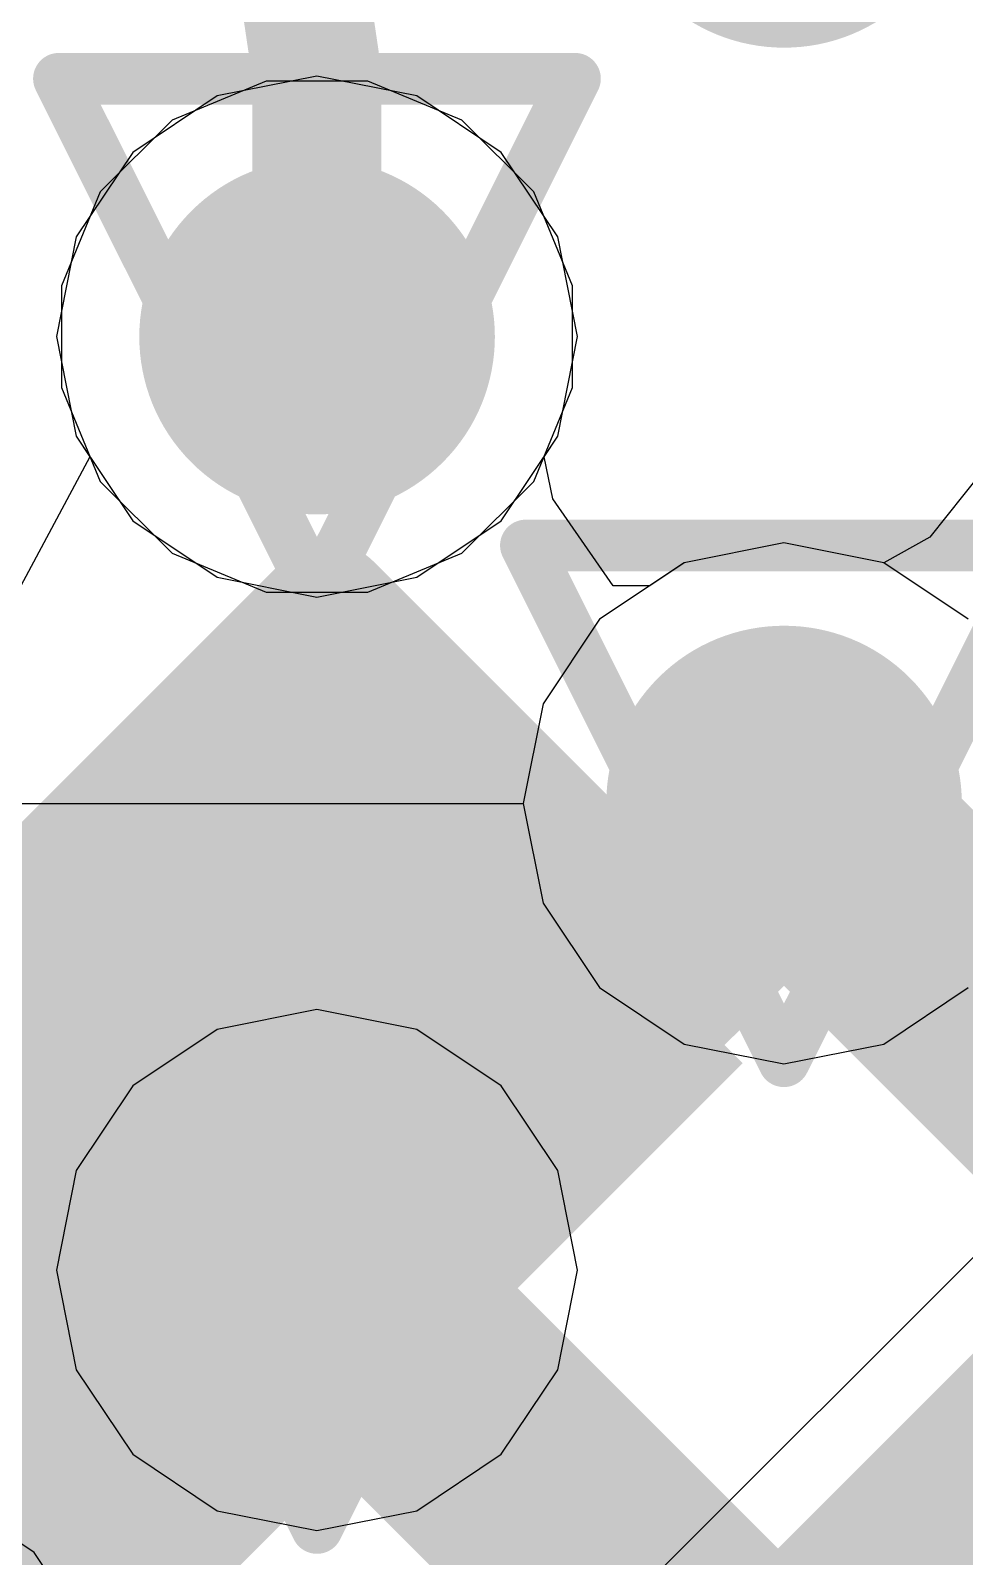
# Model space of a CAD drawing. Header units: inches. Extents: x -6 to 283, y -12 to 154.
# Drawn here: x 52.287 to 53.207, y 12.131 to 13.633 of the extents above; entities that cross this region are included whole.
import ezdxf

# ---------------------------------------------------------------- set-up
doc = ezdxf.new("R2010")
doc.units = ezdxf.units.IN
for name, color, linetype in [('Bottom Layer', 5, 'Continuous'), ('Bottom Overlay', 54, 'Continuous'), ('Bottom Paste', 16, 'Continuous'), ('Bottom Solder', 6, 'Continuous'), ('Drill Drawing', 1, 'Continuous'), ('GND-1', 16, 'Continuous'), ('GND-2', 90, 'Continuous'), ('GND-3', 216, 'Continuous'), ('GND-4', 54, 'Continuous'), ('PWR-1', 156, 'Continuous'), ('PWR-2', 130, 'Continuous'), ('Signal L1', 76, 'Continuous'), ('Signal L2', 6, 'Continuous'), ('Top Layer', 1, 'Continuous'), ('Top Paste', 8, 'Continuous'), ('Top Solder', 216, 'Continuous'), ('Via Holes', 16, 'Continuous')]:
    doc.layers.add(name, color=color, linetype=linetype)

# ---------------------------------------------------------------- blocks, each defined once
blk = doc.blocks.new('BGA_565_15_5_14_4__57')
at = {"layer": 'Top Layer'}
h = blk.add_hatch(color=1, dxfattribs=at)
edge = h.paths.add_edge_path()
edge.add_arc((-2.27499926, -4.22500044), 0.12499848, 0, 360)
h = blk.add_hatch(color=1, dxfattribs=at)
edge = h.paths.add_edge_path()
edge.add_arc((-1.62500056, -4.22500044), 0.12499848, 0, 360)
h = blk.add_hatch(color=1, dxfattribs=at)
edge = h.paths.add_edge_path()
edge.add_arc((-2.27499926, -4.87499914), 0.12499848, 0, 360)
at = {"layer": 'Top Paste'}
h = blk.add_hatch(color=8, dxfattribs=at)
edge = h.paths.add_edge_path()
edge.add_arc((-2.27499926, -4.22500044), 0.12499848, 0, 360)
h = blk.add_hatch(color=8, dxfattribs=at)
edge = h.paths.add_edge_path()
edge.add_arc((-1.62500056, -4.22500044), 0.12499848, 0, 360)
h = blk.add_hatch(color=8, dxfattribs=at)
edge = h.paths.add_edge_path()
edge.add_arc((-2.27499926, -4.87499914), 0.12499848, 0, 360)
at = {"layer": 'Top Solder'}
h = blk.add_hatch(color=216, dxfattribs=at)
edge = h.paths.add_edge_path()
edge.add_arc((-2.27499926, -4.22500044), 0.17499838, 0, 360)
h = blk.add_hatch(color=216, dxfattribs=at)
edge = h.paths.add_edge_path()
edge.add_arc((-1.62500056, -4.22500044), 0.17499838, 0, 360)
h = blk.add_hatch(color=216, dxfattribs=at)
edge = h.paths.add_edge_path()
edge.add_arc((-2.9250005, -4.87499914), 0.17499838, 0, 360)
h = blk.add_hatch(color=216, dxfattribs=at)
edge = h.paths.add_edge_path()
edge.add_arc((-2.27499926, -4.87499914), 0.17499838, 0, 360)
blk = doc.blocks.new('CAP_0201_B_315')
at = {"layer": 'Bottom Layer'}
for points in [[(-0.44999656, 0.1499997), (-0.14999716, 0.1499997), (-0.14999716, -0.1499997), (-0.44999656, -0.1499997)], [(0.14999716, 0.1499997), (0.44999656, 0.1499997), (0.44999656, -0.1499997), (0.14999716, -0.1499997)]]:
    blk.add_hatch(color=5, dxfattribs=at).paths.add_polyline_path(points)
at = {"layer": 'Bottom Paste'}
for points in [[(-0.44999656, 0.1499997), (-0.14999716, 0.1499997), (-0.14999716, -0.1499997), (-0.44999656, -0.1499997)], [(0.14999716, 0.1499997), (0.44999656, 0.1499997), (0.44999656, -0.1499997), (0.14999716, -0.1499997)]]:
    blk.add_hatch(color=16, dxfattribs=at).paths.add_polyline_path(points)
at = {"layer": 'Bottom Solder'}
for points in [[(-0.50499772, 0.20500086), (-0.094996, 0.20500086), (-0.094996, -0.20500086), (-0.50499772, -0.20500086)], [(0.094996, 0.20500086), (0.50499772, 0.20500086), (0.50499772, -0.20500086), (0.094996, -0.20500086)]]:
    blk.add_hatch(color=6, dxfattribs=at).paths.add_polyline_path(points)
at = {"layer": 'Bottom Overlay'}
for points in [[(-0.2032, 0.2286, 0.127, 0.127, 0), (-0.5334, 0.2286, 0.127, 0.127, 0)], [(-0.5334, -0.2286, 0.127, 0.127, 0), (-0.5334, 0.2286, 0.127, 0.127, 0)], [(0.5334, 0.2286, 0.127, 0.127, 0), (0.2032, 0.2286, 0.127, 0.127, 0)], [(0.5334, -0.2286, 0.127, 0.127, 0), (0.5334, 0.2286, 0.127, 0.127, 0)], [(-0.2032, -0.2286, 0.127, 0.127, 0), (-0.5334, -0.2286, 0.127, 0.127, 0)], [(0.5334, -0.2286, 0.127, 0.127, 0), (0.2032, -0.2286, 0.127, 0.127, 0)]]:
    blk.add_lwpolyline(points, format="xyseb", dxfattribs=at)
for points in [[(-0.5651499999999999, 0.2286, 0.0635, 0.0635, 1), (-0.5016499999999999, 0.2286, 0.0635, 0.0635, 1)], [(-0.5651499999999999, 0.2286, 0.0635, 0.0635, 1), (-0.5016499999999999, 0.2286, 0.0635, 0.0635, 1)], [(-0.23495, 0.2286, 0.0635, 0.0635, 1), (-0.17145, 0.2286, 0.0635, 0.0635, 1)], [(0.17145, 0.2286, 0.0635, 0.0635, 1), (0.23495, 0.2286, 0.0635, 0.0635, 1)], [(0.5016499999999999, 0.2286, 0.0635, 0.0635, 1), (0.5651499999999999, 0.2286, 0.0635, 0.0635, 1)], [(0.5016499999999999, 0.2286, 0.0635, 0.0635, 1), (0.5651499999999999, 0.2286, 0.0635, 0.0635, 1)], [(-0.5651499999999999, -0.2286, 0.0635, 0.0635, 1), (-0.5016499999999999, -0.2286, 0.0635, 0.0635, 1)], [(-0.5651499999999999, -0.2286, 0.0635, 0.0635, 1), (-0.5016499999999999, -0.2286, 0.0635, 0.0635, 1)], [(-0.23495, -0.2286, 0.0635, 0.0635, 1), (-0.17145, -0.2286, 0.0635, 0.0635, 1)], [(0.17145, -0.2286, 0.0635, 0.0635, 1), (0.23495, -0.2286, 0.0635, 0.0635, 1)], [(0.5016499999999999, -0.2286, 0.0635, 0.0635, 1), (0.5651499999999999, -0.2286, 0.0635, 0.0635, 1)], [(0.5016499999999999, -0.2286, 0.0635, 0.0635, 1), (0.5651499999999999, -0.2286, 0.0635, 0.0635, 1)]]:
    blk.add_lwpolyline(points, format="xyseb", close=True, dxfattribs=at)
blk = doc.blocks.new('C___0402_B_392')
at = {"layer": 'Bottom Layer'}
for points in [[(-0.2413, 0.3175), (-0.2412999999999999, -0.3175), (-0.6985, -0.3175), (-0.6985, 0.3175)], [(0.6985, 0.3175), (0.6985, -0.3175), (0.2413, -0.3175), (0.2412999999999999, 0.3175)]]:
    blk.add_hatch(color=5, dxfattribs=at).paths.add_polyline_path(points)
at = {"layer": 'Bottom Paste'}
for points in [[(-0.2413, 0.3175), (-0.2412999999999999, -0.3175), (-0.6985, -0.3175), (-0.6985, 0.3175)], [(0.6985, 0.3175), (0.6985, -0.3175), (0.2413, -0.3175), (0.2412999999999999, 0.3175)]]:
    blk.add_hatch(color=16, dxfattribs=at).paths.add_polyline_path(points)
at = {"layer": 'Bottom Solder'}
for points in [[(-0.18130012, 0.37749988), (-0.18130012, -0.37749988), (-0.7584998799999999, -0.37749988), (-0.7584998799999999, 0.37749988)], [(0.7584998799999999, 0.37749988), (0.7584998799999999, -0.37749988), (0.18130012, -0.37749988), (0.18130012, 0.37749988)]]:
    blk.add_hatch(color=6, dxfattribs=at).paths.add_polyline_path(points)
at = {"layer": 'Bottom Overlay'}
for points in [[(-0.7874, -0.4064, 0.127, 0.127, 0), (-0.7874, 0.4064, 0.127, 0.127, 0)], [(-0.7874, 0.4064, 0.127, 0.127, 0), (-0.2794, 0.4064, 0.127, 0.127, 0)], [(-0.7874, -0.4064, 0.127, 0.127, 0), (-0.2794, -0.4064, 0.127, 0.127, 0)]]:
    blk.add_lwpolyline(points, format="xyseb", dxfattribs=at)
for points in [[(-0.8191499999999999, 0.4064, 0.0635, 0.0635, 1), (-0.7556499999999999, 0.4064, 0.0635, 0.0635, 1)], [(-0.8191499999999999, 0.4064, 0.0635, 0.0635, 1), (-0.7556499999999999, 0.4064, 0.0635, 0.0635, 1)], [(-0.31115, 0.4064, 0.0635, 0.0635, 1), (-0.24765, 0.4064, 0.0635, 0.0635, 1)], [(-0.31115, -0.4064, 0.0635, 0.0635, 1), (-0.24765, -0.4064, 0.0635, 0.0635, 1)]]:
    blk.add_lwpolyline(points, format="xyseb", close=True, dxfattribs=at)

msp = doc.modelspace()

# ---------------------------------------------------------------- hatches: boundary and pattern name
at = {"layer": 'Bottom Layer'}
h = msp.add_hatch(color=5, dxfattribs=at)
edge = h.paths.add_edge_path()
edge.add_arc((52.56933098, 13.33180214), 0.1499997, 0, 360)
h = msp.add_hatch(color=5, dxfattribs=at)
edge = h.paths.add_edge_path()
edge.add_arc((53.02895159999999, 12.87218152), 0.1499997, 0, 360)
h = msp.add_hatch(color=5, dxfattribs=at)
edge = h.paths.add_edge_path()
edge.add_arc((52.56933352, 12.4125609), 0.1499997, 0, 360)
at = {"layer": 'GND-1'}
h = msp.add_hatch(color=16, dxfattribs=at)
edge = h.paths.add_edge_path()
edge.add_arc((52.56933098, 13.33180214), 0.1499997, 0, 360)
h = msp.add_hatch(color=16, dxfattribs=at)
edge = h.paths.add_edge_path()
edge.add_arc((53.02895159999999, 12.87218152), 0.1499997, 0, 360)
h = msp.add_hatch(color=16, dxfattribs=at)
edge = h.paths.add_edge_path()
edge.add_arc((52.56933352, 12.4125609), 0.1499997, 0, 360)
at = {"layer": 'GND-2'}
h = msp.add_hatch(color=90, dxfattribs=at)
edge = h.paths.add_edge_path()
edge.add_arc((52.56933098, 13.33180214), 0.1499997, 0, 360)
h = msp.add_hatch(color=90, dxfattribs=at)
edge = h.paths.add_edge_path()
edge.add_arc((53.02895159999999, 12.87218152), 0.1499997, 0, 360)
h = msp.add_hatch(color=90, dxfattribs=at)
edge = h.paths.add_edge_path()
edge.add_arc((52.56933352, 12.4125609), 0.1499997, 0, 360)
at = {"layer": 'GND-3'}
h = msp.add_hatch(color=216, dxfattribs=at)
edge = h.paths.add_edge_path()
edge.add_arc((52.56933098, 13.33180214), 0.1499997, 0, 360)
h = msp.add_hatch(color=216, dxfattribs=at)
edge = h.paths.add_edge_path()
edge.add_arc((53.02895159999999, 12.87218152), 0.1499997, 0, 360)
h = msp.add_hatch(color=216, dxfattribs=at)
edge = h.paths.add_edge_path()
edge.add_arc((52.56933352, 12.4125609), 0.1499997, 0, 360)
at = {"layer": 'GND-4'}
h = msp.add_hatch(color=54, dxfattribs=at)
edge = h.paths.add_edge_path()
edge.add_arc((52.56933098, 13.33180214), 0.1499997, 0, 360)
h = msp.add_hatch(color=54, dxfattribs=at)
edge = h.paths.add_edge_path()
edge.add_arc((53.02895159999999, 12.87218152), 0.1499997, 0, 360)
h = msp.add_hatch(color=54, dxfattribs=at)
edge = h.paths.add_edge_path()
edge.add_arc((52.56933352, 12.4125609), 0.1499997, 0, 360)
at = {"layer": 'PWR-1'}
h = msp.add_hatch(color=156, dxfattribs=at)
edge = h.paths.add_edge_path()
edge.add_arc((52.56933098, 13.33180214), 0.1499997, 0, 360)
h = msp.add_hatch(color=156, dxfattribs=at)
edge = h.paths.add_edge_path()
edge.add_arc((53.02895159999999, 12.87218152), 0.1499997, 0, 360)
h = msp.add_hatch(color=156, dxfattribs=at)
edge = h.paths.add_edge_path()
edge.add_arc((52.56933352, 12.4125609), 0.1499997, 0, 360)
at = {"layer": 'PWR-2'}
h = msp.add_hatch(color=130, dxfattribs=at)
edge = h.paths.add_edge_path()
edge.add_arc((52.56933098, 13.33180214), 0.1499997, 0, 360)
h = msp.add_hatch(color=130, dxfattribs=at)
edge = h.paths.add_edge_path()
edge.add_arc((53.02895159999999, 12.87218152), 0.1499997, 0, 360)
h = msp.add_hatch(color=130, dxfattribs=at)
edge = h.paths.add_edge_path()
edge.add_arc((52.56933352, 12.4125609), 0.1499997, 0, 360)
at = {"layer": 'Signal L1'}
h = msp.add_hatch(color=76, dxfattribs=at)
edge = h.paths.add_edge_path()
edge.add_arc((52.56933098, 13.33180214), 0.1499997, 0, 360)
h = msp.add_hatch(color=76, dxfattribs=at)
edge = h.paths.add_edge_path()
edge.add_arc((53.02895159999999, 12.87218152), 0.1499997, 0, 360)
h = msp.add_hatch(color=76, dxfattribs=at)
edge = h.paths.add_edge_path()
edge.add_arc((52.56933352, 12.4125609), 0.1499997, 0, 360)
at = {"layer": 'Signal L2'}
h = msp.add_hatch(color=6, dxfattribs=at)
edge = h.paths.add_edge_path()
edge.add_arc((52.56933098, 13.33180214), 0.1499997, 0, 360)
h = msp.add_hatch(color=6, dxfattribs=at)
edge = h.paths.add_edge_path()
edge.add_arc((53.02895159999999, 12.87218152), 0.1499997, 0, 360)
h = msp.add_hatch(color=6, dxfattribs=at)
edge = h.paths.add_edge_path()
edge.add_arc((52.56933352, 12.4125609), 0.1499997, 0, 360)
at = {"layer": 'Top Layer'}
h = msp.add_hatch(color=1, dxfattribs=at)
edge = h.paths.add_edge_path()
edge.add_arc((52.56933098, 13.33180214), 0.1499997, 0, 360)
h = msp.add_hatch(color=1, dxfattribs=at)
edge = h.paths.add_edge_path()
edge.add_arc((53.02895159999999, 12.87218152), 0.1499997, 0, 360)
h = msp.add_hatch(color=1, dxfattribs=at)
edge = h.paths.add_edge_path()
edge.add_arc((52.56933352, 12.4125609), 0.1499997, 0, 360)
at = {"layer": 'Via Holes'}
h = msp.add_hatch(color=7, dxfattribs=at)
edge = h.paths.add_edge_path()
edge.add_arc((52.56933098, 13.33180214), 0.07499858, 0, 360)
h = msp.add_hatch(color=7, dxfattribs=at)
edge = h.paths.add_edge_path()
edge.add_arc((53.02895159999999, 12.87218152), 0.07499858, 0, 360)
h = msp.add_hatch(color=7, dxfattribs=at)
edge = h.paths.add_edge_path()
edge.add_arc((52.56933352, 12.4125609), 0.07499858, 0, 360)

# ---------------------------------------------------------------- linework, layer by layer
at = {"layer": 'Bottom Layer'}
for p, q in [((52.51928536, 13.58340184), (52.42681158, 13.54509864)), ((52.6193766, 13.58340184), (52.51928536, 13.58340184)), ((52.71185038, 13.54509864), (52.6193766, 13.58340184)), ((52.42681158, 13.54509864), (52.35603448, 13.47432154)), ((52.78262748, 13.47432154), (52.71185038, 13.54509864)), ((52.35603448, 13.47432154), (52.31773127999999, 13.38184776)), ((52.82093068, 13.38184776), (52.78262748, 13.47432154)), ((52.31773127999999, 13.38184776), (52.31773127999999, 13.28175652)), ((52.82093068, 13.28175652), (52.82093068, 13.38184776)), ((52.31773127999999, 13.28175652), (52.35603448, 13.18928274)), ((52.78262748, 13.18928274), (52.82093068, 13.28175652)), ((52.35603448, 13.18928274), (52.42681158, 13.11850564)), ((52.71185038, 13.11850564), (52.78262748, 13.18928274)), ((52.42681158, 13.11850564), (52.51928536, 13.08020244)), ((52.6193766, 13.08020244), (52.71185038, 13.11850564)), ((52.51928536, 13.08020244), (52.6193766, 13.08020244)), ((53.24475253999999, 12.45475284), (52.61613302, 11.82613332))]:
    msp.add_line(p, q, dxfattribs=at)
at = {"layer": 'Drill Drawing'}
for points in [[(52.31533098, 13.58580214, 0.0508, 0.0508, 0), (52.82333097999999, 13.58580214, 0.0508, 0.0508, 0)], [(52.31533098, 13.58580214, 0.0508, 0.0508, 0), (52.56933098, 13.07780214, 0.0508, 0.0508, 0)], [(52.56933098, 13.07780214, 0.0508, 0.0508, 0), (52.82333097999999, 13.58580214, 0.0508, 0.0508, 0)], [(52.7749516, 13.12618152, 0.0508, 0.0508, 0), (53.2829516, 13.12618152, 0.0508, 0.0508, 0)], [(52.7749516, 13.12618152, 0.0508, 0.0508, 0), (53.02895159999999, 12.61818152, 0.0508, 0.0508, 0)], [(53.02895159999999, 12.61818152, 0.0508, 0.0508, 0), (53.2829516, 13.12618152, 0.0508, 0.0508, 0)], [(52.31533351999999, 12.6665609, 0.0508, 0.0508, 0), (52.82333351999999, 12.6665609, 0.0508, 0.0508, 0)], [(52.31533351999999, 12.6665609, 0.0508, 0.0508, 0), (52.56933352, 12.1585609, 0.0508, 0.0508, 0)], [(52.56933352, 12.1585609, 0.0508, 0.0508, 0), (52.82333351999999, 12.6665609, 0.0508, 0.0508, 0)], [(51.8557129, 12.20694028, 0.0508, 0.0508, 0), (52.3637129, 12.20694028, 0.0508, 0.0508, 0)], [(52.10971289999999, 11.69894028, 0.0508, 0.0508, 0), (52.3637129, 12.20694028, 0.0508, 0.0508, 0)]]:
    msp.add_lwpolyline(points, format="xyseb", dxfattribs=at)
for points in [[(52.30263097999999, 13.58580214, 0.0254, 0.0254, 1), (52.32803098, 13.58580214, 0.0254, 0.0254, 1)], [(52.30263097999999, 13.58580214, 0.0254, 0.0254, 1), (52.32803098, 13.58580214, 0.0254, 0.0254, 1)], [(52.81063097999999, 13.58580214, 0.0254, 0.0254, 1), (52.83603098, 13.58580214, 0.0254, 0.0254, 1)], [(52.81063097999999, 13.58580214, 0.0254, 0.0254, 1), (52.83603098, 13.58580214, 0.0254, 0.0254, 1)], [(52.76225159999999, 13.12618152, 0.0254, 0.0254, 1), (52.78765159999999, 13.12618152, 0.0254, 0.0254, 1)], [(52.76225159999999, 13.12618152, 0.0254, 0.0254, 1), (52.78765159999999, 13.12618152, 0.0254, 0.0254, 1)], [(52.55663097999999, 13.07780214, 0.0254, 0.0254, 1), (52.58203097999999, 13.07780214, 0.0254, 0.0254, 1)], [(52.55663097999999, 13.07780214, 0.0254, 0.0254, 1), (52.58203097999999, 13.07780214, 0.0254, 0.0254, 1)], [(52.30263352, 12.6665609, 0.0254, 0.0254, 1), (52.32803352, 12.6665609, 0.0254, 0.0254, 1)], [(52.30263352, 12.6665609, 0.0254, 0.0254, 1), (52.32803352, 12.6665609, 0.0254, 0.0254, 1)], [(52.81063352, 12.6665609, 0.0254, 0.0254, 1), (52.83603351999999, 12.6665609, 0.0254, 0.0254, 1)], [(52.81063352, 12.6665609, 0.0254, 0.0254, 1), (52.83603351999999, 12.6665609, 0.0254, 0.0254, 1)], [(53.0162516, 12.61818152, 0.0254, 0.0254, 1), (53.0416516, 12.61818152, 0.0254, 0.0254, 1)], [(53.0162516, 12.61818152, 0.0254, 0.0254, 1), (53.0416516, 12.61818152, 0.0254, 0.0254, 1)], [(52.35101289999999, 12.20694028, 0.0254, 0.0254, 1), (52.37641289999999, 12.20694028, 0.0254, 0.0254, 1)], [(52.35101289999999, 12.20694028, 0.0254, 0.0254, 1), (52.37641289999999, 12.20694028, 0.0254, 0.0254, 1)], [(52.55663351999999, 12.1585609, 0.0254, 0.0254, 1), (52.58203352, 12.1585609, 0.0254, 0.0254, 1)], [(52.55663351999999, 12.1585609, 0.0254, 0.0254, 1), (52.58203352, 12.1585609, 0.0254, 0.0254, 1)]]:
    msp.add_lwpolyline(points, format="xyseb", close=True, dxfattribs=at)
at = {"layer": 'GND-1'}
for p, q in [((52.51928536, 13.58340184), (52.42681158, 13.54509864)), ((52.6193766, 13.58340184), (52.51928536, 13.58340184)), ((52.71185038, 13.54509864), (52.6193766, 13.58340184)), ((52.42681158, 13.54509864), (52.35603448, 13.47432154)), ((52.78262748, 13.47432154), (52.71185038, 13.54509864)), ((52.35603448, 13.47432154), (52.31773127999999, 13.38184776)), ((52.82093068, 13.38184776), (52.78262748, 13.47432154)), ((52.31773127999999, 13.38184776), (52.31773127999999, 13.28175652)), ((52.82093068, 13.28175652), (52.82093068, 13.38184776)), ((52.31773127999999, 13.28175652), (52.35603448, 13.18928274)), ((52.78262748, 13.18928274), (52.82093068, 13.28175652)), ((52.35603448, 13.18928274), (52.42681158, 13.11850564)), ((52.71185038, 13.11850564), (52.78262748, 13.18928274)), ((52.42681158, 13.11850564), (52.51928536, 13.08020244)), ((52.6193766, 13.08020244), (52.71185038, 13.11850564)), ((52.51928536, 13.08020244), (52.6193766, 13.08020244))]:
    msp.add_line(p, q, dxfattribs=at)
at = {"layer": 'GND-2'}
for p, q in [((52.51928536, 13.58340184), (52.42681158, 13.54509864)), ((52.6193766, 13.58340184), (52.51928536, 13.58340184)), ((52.71185038, 13.54509864), (52.6193766, 13.58340184)), ((52.42681158, 13.54509864), (52.35603448, 13.47432154)), ((52.78262748, 13.47432154), (52.71185038, 13.54509864)), ((52.35603448, 13.47432154), (52.31773127999999, 13.38184776)), ((52.82093068, 13.38184776), (52.78262748, 13.47432154)), ((52.31773127999999, 13.38184776), (52.31773127999999, 13.28175652)), ((52.82093068, 13.28175652), (52.82093068, 13.38184776)), ((52.31773127999999, 13.28175652), (52.35603448, 13.18928274)), ((52.78262748, 13.18928274), (52.82093068, 13.28175652)), ((52.35603448, 13.18928274), (52.42681158, 13.11850564)), ((52.71185038, 13.11850564), (52.78262748, 13.18928274)), ((52.42681158, 13.11850564), (52.51928536, 13.08020244)), ((52.6193766, 13.08020244), (52.71185038, 13.11850564)), ((52.51928536, 13.08020244), (52.6193766, 13.08020244))]:
    msp.add_line(p, q, dxfattribs=at)
at = {"layer": 'GND-3'}
for p, q in [((52.51928536, 13.58340184), (52.42681158, 13.54509864)), ((52.6193766, 13.58340184), (52.51928536, 13.58340184)), ((52.71185038, 13.54509864), (52.6193766, 13.58340184)), ((52.42681158, 13.54509864), (52.35603448, 13.47432154)), ((52.78262748, 13.47432154), (52.71185038, 13.54509864)), ((52.35603448, 13.47432154), (52.31773127999999, 13.38184776)), ((52.82093068, 13.38184776), (52.78262748, 13.47432154)), ((52.31773127999999, 13.38184776), (52.31773127999999, 13.28175652)), ((52.82093068, 13.28175652), (52.82093068, 13.38184776)), ((52.31773127999999, 13.28175652), (52.35603448, 13.18928274)), ((52.78262748, 13.18928274), (52.82093068, 13.28175652)), ((52.35603448, 13.18928274), (52.42681158, 13.11850564)), ((52.71185038, 13.11850564), (52.78262748, 13.18928274)), ((52.42681158, 13.11850564), (52.51928536, 13.08020244)), ((52.6193766, 13.08020244), (52.71185038, 13.11850564)), ((52.51928536, 13.08020244), (52.6193766, 13.08020244))]:
    msp.add_line(p, q, dxfattribs=at)
at = {"layer": 'GND-4'}
for p, q in [((52.51928536, 13.58340184), (52.42681158, 13.54509864)), ((52.6193766, 13.58340184), (52.51928536, 13.58340184)), ((52.71185038, 13.54509864), (52.6193766, 13.58340184)), ((52.42681158, 13.54509864), (52.35603448, 13.47432154)), ((52.78262748, 13.47432154), (52.71185038, 13.54509864)), ((52.35603448, 13.47432154), (52.31773127999999, 13.38184776)), ((52.82093068, 13.38184776), (52.78262748, 13.47432154)), ((52.31773127999999, 13.38184776), (52.31773127999999, 13.28175652)), ((52.82093068, 13.28175652), (52.82093068, 13.38184776)), ((52.31773127999999, 13.28175652), (52.35603448, 13.18928274)), ((52.78262748, 13.18928274), (52.82093068, 13.28175652)), ((52.35603448, 13.18928274), (52.42681158, 13.11850564)), ((52.71185038, 13.11850564), (52.78262748, 13.18928274)), ((52.42681158, 13.11850564), (52.51928536, 13.08020244)), ((52.6193766, 13.08020244), (52.71185038, 13.11850564)), ((52.51928536, 13.08020244), (52.6193766, 13.08020244))]:
    msp.add_line(p, q, dxfattribs=at)
at = {"layer": 'PWR-1'}
for p, q in [((52.56933098, 13.58833198), (52.47116251999999, 13.56880446)), ((52.66749944, 13.56880446), (52.56933098, 13.58833198)), ((52.47116251999999, 13.56880446), (52.38793687999999, 13.51319624)), ((52.75072508, 13.51319624), (52.66749944, 13.56880446)), ((52.38793687999999, 13.51319624), (52.33232865999999, 13.4299706)), ((52.8063333, 13.4299706), (52.75072508, 13.51319624)), ((52.33232865999999, 13.4299706), (52.31280114, 13.33180214)), ((52.82586082, 13.33180214), (52.8063333, 13.4299706)), ((52.31280114, 13.33180214), (52.33232865999999, 13.23363368)), ((52.8063333, 13.23363368), (52.82586082, 13.33180214)), ((52.33232865999999, 13.23363368), (52.34576271999999, 13.21352958)), ((52.79289924, 13.21352958), (52.8063333, 13.23363368)), ((53.2515699, 13.23363622), (53.17240572, 13.13428412)), ((52.34576271999999, 13.21352958), (52.27787867999999, 13.08652704)), ((52.80137776, 13.17210218), (52.79289924, 13.21352958)), ((52.86078328, 13.08652704), (52.80137776, 13.17210218)), ((53.17240572, 13.13428412), (53.12711752, 13.10918384)), ((53.02895159999999, 13.12871136), (52.93078314, 13.10918384)), ((53.12711752, 13.10918384), (53.02895159999999, 13.12871136)), ((52.93078314, 13.10918384), (52.89687413999999, 13.08652704)), ((52.89687413999999, 13.08652704), (52.86078328, 13.08652704)), ((52.22480284, 12.87218152), (52.77242176, 12.87218152)), ((52.77242176, 12.87218152), (52.79194928, 12.77401306)), ((52.79194928, 12.77401306), (52.84755749999999, 12.69078742)), ((52.84755749999999, 12.69078742), (52.93078314, 12.6351792)), ((53.12712006, 12.6351792), (53.21034569999999, 12.69078742)), ((52.56933352, 12.66909074), (52.47116506, 12.64956322)), ((52.66750198, 12.64956322), (52.56933352, 12.66909074)), ((52.47116506, 12.64956322), (52.38793942, 12.593955)), ((52.75072761999999, 12.593955), (52.66750198, 12.64956322)), ((52.93078314, 12.6351792), (53.02895159999999, 12.61565168)), ((53.02895159999999, 12.61565168), (53.12712006, 12.6351792)), ((52.38793942, 12.593955), (52.3323312, 12.51072936)), ((52.80633584, 12.51072936), (52.75072761999999, 12.593955)), ((52.3323312, 12.51072936), (52.31280367999999, 12.4125609)), ((52.82586335999999, 12.4125609), (52.80633584, 12.51072936)), ((52.31280367999999, 12.4125609), (52.3323312, 12.31439244)), ((52.80633584, 12.31439244), (52.82586335999999, 12.4125609)), ((52.3323312, 12.31439244), (52.38793942, 12.2311668)), ((52.75072761999999, 12.2311668), (52.80633584, 12.31439244)), ((52.38793942, 12.2311668), (52.47116506, 12.17555858)), ((52.66750198, 12.17555858), (52.75072761999999, 12.2311668)), ((52.29110699999999, 12.13433438), (52.20788135999999, 12.1899426)), ((52.47116506, 12.17555858), (52.56933352, 12.15603106)), ((52.56933352, 12.15603106), (52.66750198, 12.17555858)), ((52.34671522, 12.05110874), (52.29110699999999, 12.13433438))]:
    msp.add_line(p, q, dxfattribs=at)
at = {"layer": 'PWR-2'}
for p, q in [((52.56933098, 13.58833198), (52.47116251999999, 13.56880446)), ((52.66749944, 13.56880446), (52.56933098, 13.58833198)), ((52.47116251999999, 13.56880446), (52.38793687999999, 13.51319624)), ((52.75072508, 13.51319624), (52.66749944, 13.56880446)), ((52.38793687999999, 13.51319624), (52.33232865999999, 13.4299706)), ((52.8063333, 13.4299706), (52.75072508, 13.51319624)), ((52.33232865999999, 13.4299706), (52.31280114, 13.33180214)), ((52.82586082, 13.33180214), (52.8063333, 13.4299706)), ((52.31280114, 13.33180214), (52.33232865999999, 13.23363368)), ((52.8063333, 13.23363368), (52.82586082, 13.33180214)), ((52.33232865999999, 13.23363368), (52.38793687999999, 13.15040804)), ((52.75072508, 13.15040804), (52.8063333, 13.23363368)), ((52.38793687999999, 13.15040804), (52.47116251999999, 13.09479982)), ((52.66749944, 13.09479982), (52.75072508, 13.15040804)), ((53.02895159999999, 13.12871136), (52.93078314, 13.10918384)), ((53.12712006, 13.10918384), (53.02895159999999, 13.12871136)), ((52.93078314, 13.10918384), (52.84755749999999, 13.05357562)), ((53.21034569999999, 13.05357562), (53.12712006, 13.10918384)), ((52.47116251999999, 13.09479982), (52.56933098, 13.0752723)), ((52.56933098, 13.0752723), (52.66749944, 13.09479982)), ((52.84755749999999, 13.05357562), (52.79194928, 12.97034998)), ((52.79194928, 12.97034998), (52.77242176, 12.87218152)), ((52.77242176, 12.87218152), (52.79194928, 12.77401306)), ((52.79194928, 12.77401306), (52.84755749999999, 12.69078742)), ((52.84755749999999, 12.69078742), (52.93078314, 12.6351792)), ((53.12712006, 12.6351792), (53.21034569999999, 12.69078742)), ((52.56933352, 12.66909074), (52.47116506, 12.64956322)), ((52.66750198, 12.64956322), (52.56933352, 12.66909074)), ((52.47116506, 12.64956322), (52.38793942, 12.593955)), ((52.75072761999999, 12.593955), (52.66750198, 12.64956322)), ((52.93078314, 12.6351792), (53.02895159999999, 12.61565168)), ((53.02895159999999, 12.61565168), (53.12712006, 12.6351792)), ((52.38793942, 12.593955), (52.3323312, 12.51072936)), ((52.80633584, 12.51072936), (52.75072761999999, 12.593955)), ((52.3323312, 12.51072936), (52.31280367999999, 12.4125609)), ((52.82586335999999, 12.4125609), (52.80633584, 12.51072936)), ((52.31280367999999, 12.4125609), (52.3323312, 12.31439244)), ((52.80633584, 12.31439244), (52.82586335999999, 12.4125609)), ((52.3323312, 12.31439244), (52.38793942, 12.2311668)), ((52.75072761999999, 12.2311668), (52.80633584, 12.31439244)), ((52.38793942, 12.2311668), (52.47116506, 12.17555858)), ((52.66750198, 12.17555858), (52.75072761999999, 12.2311668)), ((52.29110699999999, 12.13433438), (52.20788135999999, 12.1899426)), ((52.47116506, 12.17555858), (52.56933352, 12.15603106)), ((52.56933352, 12.15603106), (52.66750198, 12.17555858)), ((52.34671522, 12.05110874), (52.29110699999999, 12.13433438))]:
    msp.add_line(p, q, dxfattribs=at)
at = {"layer": 'Signal L2'}
for points in [[(52.41205418000001, 13.93469654, 0.127, 0.127, -0.1987258044124842), (52.56933098, 13.55461094, 0.127, 0.127, 0)], [(52.56933098, 13.33180214, 0.127, 0.127, 0), (52.56933098, 13.55461094, 0.127, 0.127, 0)]]:
    msp.add_lwpolyline(points, format="xyseb", dxfattribs=at)
for points in [[(52.53758097999999, 13.55461094, 0.0635, 0.0635, 1), (52.60108097999999, 13.55461094, 0.0635, 0.0635, 1)], [(52.53758097999999, 13.55461094, 0.0635, 0.0635, 1), (52.60108097999999, 13.55461094, 0.0635, 0.0635, 1)], [(52.53758097999999, 13.33180214, 0.0635, 0.0635, 1), (52.60108097999999, 13.33180214, 0.0635, 0.0635, 1)]]:
    msp.add_lwpolyline(points, format="xyseb", close=True, dxfattribs=at)
at = {"layer": 'Top Layer'}
for points in [[(52.56933352, 12.4125609, 0.254, 0.254, 0), (53.02895159999999, 12.87218152, 0.254, 0.254, 0)], [(53.02895159999999, 12.87218152, 0.254, 0.254, 0), (53.48856968, 12.41256344, 0.254, 0.254, 0)], [(52.1099288, 11.95282344, 0.254, 0.254, 0), (52.56950115999999, 12.4123958, 0.254, 0.254, 0)], [(52.56933352, 12.4125609, 0.254, 0.254, 0), (52.56950115999999, 12.4123958, 0.254, 0.254, 0)], [(52.56950115999999, 12.4123958, 0.254, 0.254, 0), (52.56955196, 12.4124466, 0.254, 0.254, 0)], [(52.56950115999999, 12.4123958, 0.254, 0.254, 0), (53.02895159999999, 11.95294282, 0.254, 0.254, 0)], [(53.02895159999999, 11.95294282, 0.254, 0.254, 0), (53.48857221999999, 12.41256344, 0.254, 0.254, 0)]]:
    msp.add_lwpolyline(points, format="xyseb", dxfattribs=at)
for points in [[(52.96545159999999, 12.87218152, 0.127, 0.127, 1), (53.09245159999999, 12.87218152, 0.127, 0.127, 1)], [(52.96545159999999, 12.87218152, 0.127, 0.127, 1), (53.09245159999999, 12.87218152, 0.127, 0.127, 1)], [(52.50583352, 12.4125609, 0.127, 0.127, 1), (52.63283352, 12.4125609, 0.127, 0.127, 1)], [(52.50583352, 12.4125609, 0.127, 0.127, 1), (52.63283352, 12.4125609, 0.127, 0.127, 1)], [(52.50600116, 12.4123958, 0.127, 0.127, 1), (52.63300115999999, 12.4123958, 0.127, 0.127, 1)], [(52.50600116, 12.4123958, 0.127, 0.127, 1), (52.63300115999999, 12.4123958, 0.127, 0.127, 1)], [(52.50600116, 12.4123958, 0.127, 0.127, 1), (52.63300115999999, 12.4123958, 0.127, 0.127, 1)], [(52.50600116, 12.4123958, 0.127, 0.127, 1), (52.63300115999999, 12.4123958, 0.127, 0.127, 1)], [(52.50605196, 12.4124466, 0.127, 0.127, 1), (52.63305196, 12.4124466, 0.127, 0.127, 1)]]:
    msp.add_lwpolyline(points, format="xyseb", close=True, dxfattribs=at)

# ---------------------------------------------------------------- block references
for name, p, rotation in [('BGA_565_15_5_14_4__57', (54.40792014, 8.2759296), 225), ('C___0402_B_392', (52.84961997999999, 12.22126588), 315), ('CAP_0201_B_315', (51.73613732, 11.83709342), 225)]:
    msp.add_blockref(name, p, dxfattribs=dict(rotation=rotation))

doc.saveas('drawing.dxf')
